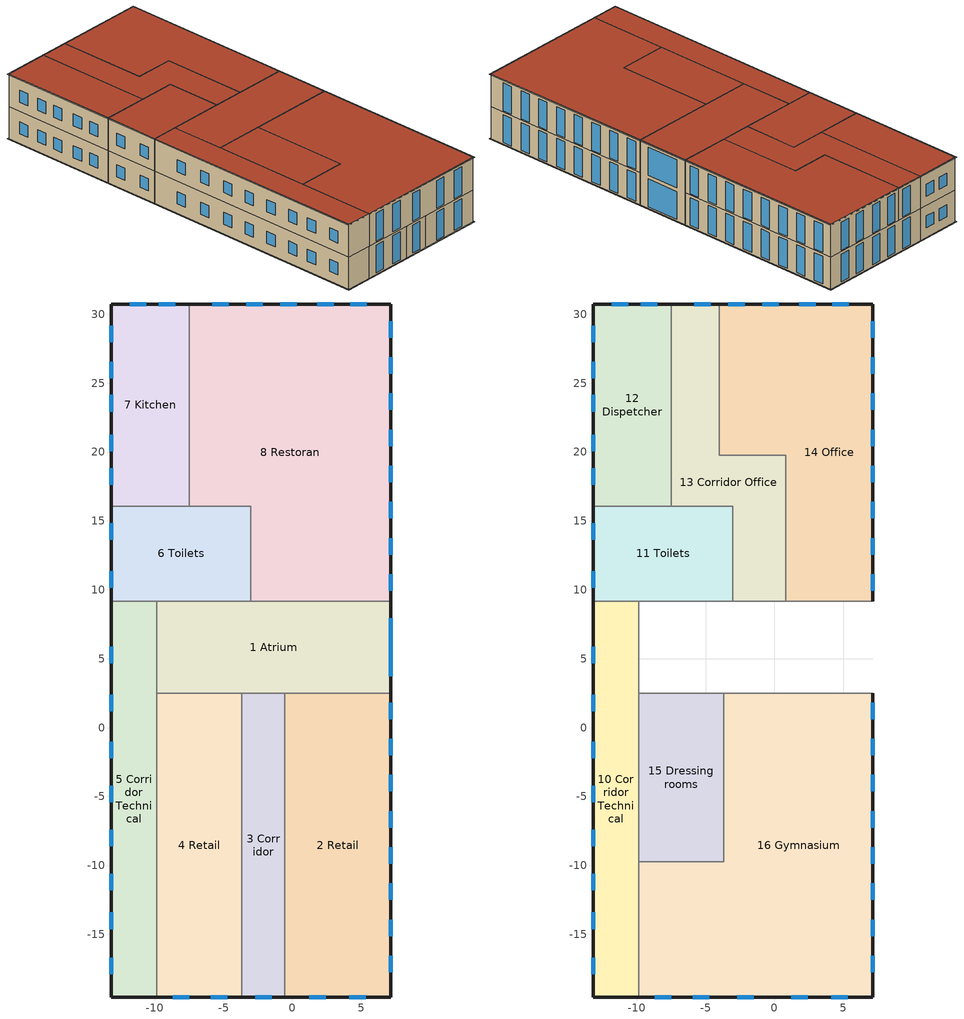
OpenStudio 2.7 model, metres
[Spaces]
1 Atrium
 floor ground (Floor: Generic 300mm): -9.86,2.48 -9.86,9.18 7.14,9.18 7.14,2.48 z0
 wall outside (Basic Wall: Generic - 300mm): 7.14,2.48 7.14,9.18 z0:8.15
 wall to 2 Retail (Basic Wall: Interior - 100mm): -0.55,2.48 7.14,2.48 z0:4
 wall to 3 Corridor (Basic Wall: Interior - 100mm): -3.67,2.48 -0.55,2.48 z0:4
 wall to 4 Retail (Basic Wall: Interior - 100mm): -9.86,2.48 -3.67,2.48 z0:4
 wall to 5 Corridor Technical (Basic Wall: Interior - 100mm): -9.86,9.18 -9.86,2.48 z0:4
 wall to 6 Toilets (Basic Wall: Interior - 100mm): -3.01,9.18 -9.86,9.18 z0:4
 wall to 8 Restoran (Basic Wall: Interior - 100mm): 7.14,9.18 -3.01,9.18 z0:4
 wall to 10 Corridor Technical (Basic Wall: Interior - 100mm): -9.86,9.18 -9.86,2.48 z4:8.15
 wall to 11 Toilets (Basic Wall: Interior - 100mm): -3.01,9.18 -9.86,9.18 z4:8.15
 wall to 13 Corridor Office (Basic Wall: Interior - 100mm): 0.81,9.18 -3.01,9.18 z4:8.15
 wall to 14 Office (Basic Wall: Interior - 100mm): 7.14,9.18 0.81,9.18 z4:8.15
 wall to 15 Dressing rooms (Basic Wall: Interior - 100mm): -9.86,2.48 -3.67,2.48 z4:8.15
 wall to 16 Gymnasium (Basic Wall: Interior - 100mm): -3.67,2.48 7.14,2.48 z4:8.15
 window (Double glazing - 1/4 in thick - low-E/clear (e = 0.2) glass): 7.14,3.73 7.14,7.93 z0.2:3.7; 7.14,3.73 7.14,7.93 z4.2:7.7
 roof outside (Basic Roof: Generic - 150mm): -9.86,2.48 7.14,2.48 7.14,9.18 -9.86,9.18 z8.15
2 Retail
 floor ground (Floor: Generic 300mm): -0.55,-19.55 -0.55,2.48 7.14,2.48 7.14,-19.55 z0
 floor to 16 Gymnasium (Floor: Interior 300mm): -0.55,-19.55 -0.55,2.48 7.14,2.48 7.14,-19.55 z4
 wall outside (Basic Wall: Generic - 300mm): -0.55,-19.55 7.14,-19.55 7.14,2.48 z0:4
 wall to 3 Corridor (Basic Wall: Interior - 100mm): -0.55,2.48 -0.55,-19.55 z0:4
 window (Double glazing - 1/4 in thick - low-E/clear (e = 0.2) glass): 7.14,-17.76 7.14,-16.56 / 7.14,-15.13 7.14,-13.93 / 7.14,-12.51 7.14,-11.31 / 7.14,-9.88 7.14,-8.68 / 7.14,-7.26 7.14,-6.06 / 7.14,-4.63 7.14,-3.43 / 7.14,-2 7.14,-0.8 / 7.14,0.62 7.14,1.82 / 4.11,-19.55 5.31,-19.55 / 1.21,-19.55 2.41,-19.55 z0.2:3.7
3 Corridor
 floor ground (Floor: Generic 300mm): -3.67,-19.55 -3.67,2.48 -0.55,2.48 -0.55,-19.55 z0
 floor to 16 Gymnasium (Floor: Interior 300mm): -3.67,-19.55 -3.67,2.48 -0.55,2.48 -0.55,-19.55 z4
 wall outside (Basic Wall: Generic - 300mm): -3.67,-19.55 -0.55,-19.55 z0:4
 wall to 4 Retail (Basic Wall: Interior - 100mm): -3.67,2.48 -3.67,-19.55 z0:4
 window (Double glazing - 1/4 in thick - low-E/clear (e = 0.2) glass): -2.71,-19.55 -1.51,-19.55 z0.2:3.7
4 Retail
 floor ground (Floor: Generic 300mm): -9.86,-19.55 -9.86,2.48 -3.67,2.48 -3.67,-19.55 z0
 floor to 15 Dressing rooms (Floor: Interior 300mm): -9.86,-9.74 -9.86,2.48 -3.67,2.48 -3.67,-9.74 z4
 floor to 16 Gymnasium (Floor: Interior 300mm): -9.86,-19.55 -9.86,-9.74 -3.67,-9.74 -3.67,-19.55 z4
 wall outside (Basic Wall: Generic - 300mm): -9.86,-19.55 -3.67,-19.55 z0:4
 wall to 5 Corridor Technical (Basic Wall: Interior - 100mm): -9.86,2.48 -9.86,-19.55 z0:4
 window (Double glazing - 1/4 in thick - low-E/clear (e = 0.2) glass): -5.93,-19.55 -4.73,-19.55 / -8.7,-19.55 -7.5,-19.55 z0.2:3.7
5 Corridor Technical
 floor ground (Floor: Generic 300mm): -13.16,-19.55 -13.16,9.18 -9.86,9.18 -9.86,-19.55 z0
 floor to 10 Corridor Technical (Floor: Interior 300mm): -13.16,-19.55 -13.16,9.18 -9.86,9.18 -9.86,-19.55 z4
 wall outside (Basic Wall: Generic - 300mm): -13.16,9.18 -13.16,-19.55 -9.86,-19.55 z0:4
 wall to 6 Toilets (Basic Wall: Interior - 100mm): -9.86,9.18 -13.16,9.18 z0:4
 window (Double glazing - domestic SC=0.7): -13.16,-16.72 -13.16,-17.92 / -13.16,-13.42 -13.16,-14.62 / -13.16,-10.62 -13.16,-11.82 / -13.16,-7.42 -13.16,-8.62 / -13.16,-4.22 -13.16,-5.42 / -13.16,-1.02 -13.16,-2.22 / -13.16,2.38 -13.16,1.18 / -13.16,5.88 -13.16,4.68 z1.2:2.7
6 Toilets
 floor ground (Floor: Generic 300mm): -13.16,9.18 -13.16,16.08 -3.01,16.08 -3.01,9.18 z0
 floor to 11 Toilets (Floor: Interior 300mm): -13.16,9.18 -13.16,16.08 -3.01,16.08 -3.01,9.18 z4
 wall outside (Basic Wall: Generic - 300mm): -13.16,16.08 -13.16,9.18 z0:4
 wall to 7 Kitchen (Basic Wall: Interior - 100mm): -7.5,16.08 -13.16,16.08 z0:4
 wall to 8 Restoran (Basic Wall: Interior - 100mm): -3.01,9.18 -3.01,16.08 -7.5,16.08 z0:4
 window (Double glazing - domestic SC=0.7): -13.16,11.34 -13.16,10.14 / -13.16,14.82 -13.16,13.62 z1.2:2.7
8 Restoran
 floor ground (Floor: Generic 300mm): -7.5,16.08 -7.5,30.75 7.14,30.75 7.14,9.18 -3.01,9.18 -3.01,16.08 z0
 floor to 13 Corridor Office (Floor: Interior 300mm): -7.5,16.08 -7.5,30.75 -3.99,30.75 -3.99,19.78 0.81,19.78 0.81,9.18 -3.01,9.18 -3.01,16.08 z4
 floor to 14 Office (Floor: Interior 300mm): -3.99,19.78 -3.99,30.75 7.14,30.75 7.14,9.18 0.81,9.18 0.81,19.78 z4
 wall outside (Basic Wall: Generic - 300mm): 7.14,9.18 7.14,30.75 -7.5,30.75 z0:4
 wall to 7 Kitchen: -7.5,30.75 -7.5,16.08 z0:4
 window (Double glazing - 1/4 in thick - low-E/clear (e = 0.2) glass): 7.14,28.31 7.14,29.51 / 7.14,25.68 7.14,26.88 / 7.14,23.06 7.14,24.26 / 7.14,20.43 7.14,21.63 / 7.14,17.8 7.14,19 / 7.14,15.18 7.14,16.38 / 7.14,12.55 7.14,13.75 / 7.14,9.93 7.14,11.13 / -4.62,30.75 -5.82,30.75 / -2.14,30.75 -3.34,30.75 / 0.31,30.75 -0.89,30.75 / 3.01,30.75 1.81,30.75 / 5.41,30.75 4.21,30.75 z0.2:3.7
7 Kitchen
 floor ground (Floor: Generic 300mm): -13.16,16.08 -13.16,30.75 -7.5,30.75 -7.5,16.08 z0
 floor to 12 Dispetcher (Floor: Interior 300mm): -13.16,16.08 -13.16,30.75 -7.5,30.75 -7.5,16.08 z4
 wall outside (Basic Wall: Generic - 300mm): -7.5,30.75 -13.16,30.75 -13.16,16.08 z0:4
 window (Double glazing - domestic SC=0.7): -13.16,18.84 -13.16,17.64 / -13.16,21.24 -13.16,20.04 / -13.16,24.14 -13.16,22.94 / -13.16,26.54 -13.16,25.34 / -13.16,29.18 -13.16,27.98 / -10.62,30.75 -11.82,30.75 / -8.49,30.75 -9.69,30.75 z1.2:2.7
10 Corridor Technical
 wall outside (Basic Wall: Generic - 300mm): -13.16,9.18 -13.16,-19.55 -9.86,-19.55 z4:8.15
 wall to 11 Toilets (Basic Wall: Interior - 100mm): -9.86,9.18 -13.16,9.18 z4:8.15
 wall to 15 Dressing rooms (Basic Wall: Interior - 100mm): -9.86,-9.74 -9.86,2.48 z4:8.15
 wall to 16 Gymnasium (Basic Wall: Interior - 100mm): -9.86,-19.55 -9.86,-9.74 z4:8.15
 window (Double glazing - domestic SC=0.7): -13.16,-16.72 -13.16,-17.92 / -13.16,-13.42 -13.16,-14.62 / -13.16,-10.62 -13.16,-11.82 / -13.16,-7.42 -13.16,-8.62 / -13.16,-4.22 -13.16,-5.42 / -13.16,-1.02 -13.16,-2.22 / -13.16,2.38 -13.16,1.18 / -13.16,5.88 -13.16,4.68 z5.2:6.7
 roof outside (Basic Roof: Generic - 150mm): -13.16,-19.55 -9.86,-19.55 -9.86,9.18 -13.16,9.18 z8.15
11 Toilets
 wall outside (Basic Wall: Generic - 300mm): -13.16,16.08 -13.16,9.18 z4:8.15
 wall to 12 Dispetcher (Basic Wall: Interior - 100mm): -7.5,16.08 -13.16,16.08 z4:8.15
 wall to 13 Corridor Office (Basic Wall: Interior - 100mm): -3.01,9.18 -3.01,16.08 -7.5,16.08 z4:8.15
 window (Double glazing - domestic SC=0.7): -13.16,11.34 -13.16,10.14 / -13.16,14.82 -13.16,13.62 z5.2:6.7
 roof outside (Basic Roof: Generic - 150mm): -13.16,9.18 -3.01,9.18 -3.01,16.08 -13.16,16.08 z8.15
13 Corridor Office
 wall outside (Basic Wall: Generic - 300mm): -3.99,30.75 -7.5,30.75 z4:8.15
 wall to 12 Dispetcher: -7.5,30.75 -7.5,16.08 z4:8.15
 wall to 14 Office (Basic Wall: Interior - 100mm): 0.81,9.18 0.81,19.78 -3.99,19.78 -3.99,30.75 z4:8.15
 window (Double glazing - 1/4 in thick - low-E/clear (e = 0.2) glass): -4.62,30.75 -5.82,30.75 z4.2:7.7
 roof outside (Basic Roof: Generic - 150mm): -7.5,16.08 -3.01,16.08 -3.01,9.18 0.81,9.18 0.81,19.78 -3.99,19.78 -3.99,30.75 -7.5,30.75 z8.15
14 Office
 wall outside (Basic Wall: Generic - 300mm): 7.14,9.18 7.14,30.75 -3.99,30.75 z4:8.15
 window (Double glazing - 1/4 in thick - low-E/clear (e = 0.2) glass): 7.14,28.31 7.14,29.51 / 7.14,25.68 7.14,26.88 / 7.14,23.06 7.14,24.26 / 7.14,20.43 7.14,21.63 / 7.14,17.8 7.14,19 / 7.14,15.18 7.14,16.38 / 7.14,12.55 7.14,13.75 / 7.14,9.93 7.14,11.13 / -2.14,30.75 -3.34,30.75 / 0.31,30.75 -0.89,30.75 / 3.01,30.75 1.81,30.75 / 5.41,30.75 4.21,30.75 z4.2:7.7
 roof outside (Basic Roof: Generic - 150mm): -3.99,19.78 0.81,19.78 0.81,9.18 7.14,9.18 7.14,30.75 -3.99,30.75 z8.15
15 Dressing rooms
 wall to 16 Gymnasium (Basic Wall: Interior - 100mm): -9.86,-9.74 -3.67,-9.74 -3.67,2.48 z4:8.15
 roof outside (Basic Roof: Generic - 150mm): -9.86,-9.74 -3.67,-9.74 -3.67,2.48 -9.86,2.48 z8.15
16 Gymnasium
 wall outside (Basic Wall: Generic - 300mm): -9.86,-19.55 7.14,-19.55 7.14,2.48 z4:8.15
 window (Double glazing - 1/4 in thick - low-E/clear (e = 0.2) glass): 7.14,-17.76 7.14,-16.56 / 7.14,-15.13 7.14,-13.93 / 7.14,-12.51 7.14,-11.31 / 7.14,-9.88 7.14,-8.68 / 7.14,-7.26 7.14,-6.06 / 7.14,-4.63 7.14,-3.43 / 7.14,-2 7.14,-0.8 / 7.14,0.62 7.14,1.82 / 4.11,-19.55 5.31,-19.55 / 1.21,-19.55 2.41,-19.55 / -2.71,-19.55 -1.51,-19.55 / -5.93,-19.55 -4.73,-19.55 / -8.7,-19.55 -7.5,-19.55 z4.2:7.7
 roof outside (Basic Roof: Generic - 150mm): -9.86,-19.55 7.14,-19.55 7.14,2.48 -3.67,2.48 -3.67,-9.74 -9.86,-9.74 z8.15
12 Dispetcher
 wall outside (Basic Wall: Generic - 300mm): -7.5,30.75 -13.16,30.75 -13.16,16.08 z4:8.15
 window (Double glazing - domestic SC=0.7): -13.16,18.84 -13.16,17.64 / -13.16,21.24 -13.16,20.04 / -13.16,24.14 -13.16,22.94 / -13.16,26.54 -13.16,25.34 / -13.16,29.18 -13.16,27.98 / -10.62,30.75 -11.82,30.75 / -8.49,30.75 -9.69,30.75 z5.2:6.7
 roof outside (Basic Roof: Generic - 150mm): -13.16,16.08 -7.5,16.08 -7.5,30.75 -13.16,30.75 z8.15
shading: 7.14,-19.55 7.28,-19.69 7.28,30.88 7.14,2.48 z0; -13.29,-19.69 7.28,-19.69 7.14,-19.55 -13.16,-19.55 -13.16,30.75 7.14,30.75 7.14,2.48 7.28,30.88 -13.29,30.88 z0; 7.14,2.48 7.28,-19.69 7.28,30.88 7.14,9.18 z8.15; -13.29,-19.69 7.28,-19.69 7.14,2.48 7.14,-19.55 -13.16,-19.55 -13.16,30.75 7.14,30.75 7.14,9.18 7.28,30.88 -13.29,30.88 z8.15
[Building]
bldg-1: Space Type=Space Type 1; Standards Building Type=Office
[SizingPeriod:DesignDay] Barometric Pressure {Pa}=82237; Sky Clearness=0; Rain Indicator=0; Snow Indicator=0; Day of Month=21; Daylight Saving Time Indicator=0; Humidity Indicating Type=Wetbulb; Dry-Bulb Temperature Range Modifier Type=DefaultMultipliers
Name | Maximum Dry-Bulb Temperature {C} | Daily Dry-Bulb Temperature Range {deltaC} | Humidity Indicating Conditions at Maximum Dry-Bulb | Wind Speed {m/s} | Wind Direction {deg} | Month | Day Type | Solar Model Indicator | ASHRAE Taub | ASHRAE Taud
Aurora Buckley Field Angb Ann Htg 99.6% Condns DB | -17.9 | 0 | -17.9 | 2.5 | 180 | 12 | WinterDesignDay | ASHRAEClearSky
Aurora Buckley Field Angb Ann Clg .4% Condns DB=>MWB | 33.9 | 14.8 | 15 | 3.6 | 30 | 7 | SummerDesignDay | ASHRAETau | 0.423 | 2.02
Aurora Buckley Field Angb Ann Clg .4% Condns WB=>MDB | 26.3 | 14.8 | 17.9 | 3.6 | 30 | 7 | SummerDesignDay | ASHRAETau | 0.423 | 2.02
[Site:WaterMainsTemperature]
Calculation Method=Correlation; Annual Average Outdoor Air Temperature {C}=9.95; Maximum Difference In Monthly Average Outdoor Air Temperatures {deltaC}=23.7
[ClimateZones]
Climate Zone Institution Name 1=ASHRAE; Climate Zone Document Name 1=ANSI/ASHRAE Standard 169; Climate Zone Document Year 1=2006; Climate Zone Value 1=5B; Climate Zone Institution Name 2=CEC; Climate Zone Document Name 2=California Climate Zone Descriptions; Climate Zone Document Year 2=1995
[Site]
Aurora Buckley Field Angb: Latitude {deg}=39.72; Longitude {deg}=-104.75; Time Zone {hr}=-7; Elevation {m}=1726
[Material] Roughness=MediumRough
Name | Thickness {m} | Conductivity {W/m-K} | Density {kg/m3} | Specific Heat {J/kg-K}
Concrete- Aerated: 200 [mm] | 0.2 | 0.117 | 580 | 840
Rock Wool: 70 [mm] | 0.07 | 0.042 | 200 | 710
Ceramic Tile: 20 [mm]; Material #2 | 0.02 | 1.2 | 2000 | 850
Concrete: 200 [mm]; Material #3 | 0.2 | 1.046 | 2300 | 657
EIFS- Exterior Insulation: 50 [mm] | 0.05 | 0.023 | 24 | 1590
Rock Wool: 150 [mm] | 0.15 | 0.042 | 200 | 710
Plaster: 10 [mm]; Material #1; Material #4 | 0.01 | 0.51 | 1120 | 960
Concrete- Aerated: 100 [mm] | 0.1 | 0.117 | 580 | 840
[Construction]
Basic Wall: Generic - 300mm: Concrete- Aerated: 200 [mm], Rock Wool: 70 [mm]
Floor: Generic 300mm: Ceramic Tile: 20 [mm], Concrete: 200 [mm], EIFS- Exterior Insulation: 50 [mm]
Basic Roof: Generic - 150mm: Rock Wool: 150 [mm]
Basic Wall: Interior - 100mm: Plaster: 10 [mm], Concrete- Aerated: 100 [mm], Material #1
Floor: Interior 300mm: Material #2, Material #3, Material #4
Double glazing - 1/4 in thick - low-E/clear (e = 0.2) glass: WindowMaterial:SimpleGlazingSystem #1
Double glazing - domestic SC=0.7: WindowMaterial:SimpleGlazingSystem #2
[WindowMaterial:SimpleGlazingSystem]
Name | U-Factor {W/m2-K} | Solar Heat Gain Coefficient | Visible Transmittance
WindowMaterial:SimpleGlazingSystem #1 | 1.9873 | 0.6 | 0.73
WindowMaterial:SimpleGlazingSystem #2 | 2.8567 | 0.7 | 0.78
[ThermalZone] Use Ideal Air Loads=No
Atrium; Corridors; Dressing; Gymnasium; Kitchen; Office; Restoran; Retail; Toilets
[Sizing:Zone] Zone Cooling Design Supply Air Temperature Input Method=SupplyAirTemperature; Zone Cooling Design Supply Air Temperature {C}=14; Zone Cooling Design Supply Air Temperature Difference {deltaC}=11.11; Zone Heating Design Supply Air Temperature Input Method=SupplyAirTemperature; Zone Heating Design Supply Air Temperature {C}=40; Zone Heating Design Supply Air Temperature Difference {deltaC}=11.11; Zone Cooling Design Supply Air Humidity Ratio {kg-H2O/kg-air}=0.0085; Zone Heating Design Supply Air Humidity Ratio {kg-H2O/kg-air}=0.008; Cooling Design Air Flow Method=DesignDay; Heating Design Air Flow Method=DesignDay; Account for Dedicated Outdoor Air System=No; Dedicated Outdoor Air System Control Strategy=NeutralSupplyAir; Dedicated Outdoor Air Low Setpoint Temperature for Design {C}=autosize; Dedicated Outdoor Air High Setpoint Temperature for Design {C}=autosize
Atrium; Corridors; Dressing; Gymnasium; Kitchen; Office; Restoran; Retail; Toilets
[BuildingStory]
Level 1; Level 2
[Space]
Name | Building Story | Thermal Zone
1 Atrium | Level 1 | Atrium
2 Retail; 4 Retail | Level 1 | Retail
3 Corridor; 5 Corridor Technical | Level 1 | Corridors
6 Toilets | Level 1 | Toilets
7 Kitchen | Level 1 | Kitchen
8 Restoran | Level 1 | Restoran
10 Corridor Technical; 13 Corridor Office | Level 2 | Corridors
11 Toilets | Level 2 | Toilets
12 Dispetcher; 14 Office | Level 2 | Office
15 Dressing rooms | Level 2 | Dressing
16 Gymnasium | Level 2 | Gymnasium
[SpaceType]
Space Type 1: Standards Building Type=Office; Standards Space Type=WholeBuilding - Md Office
